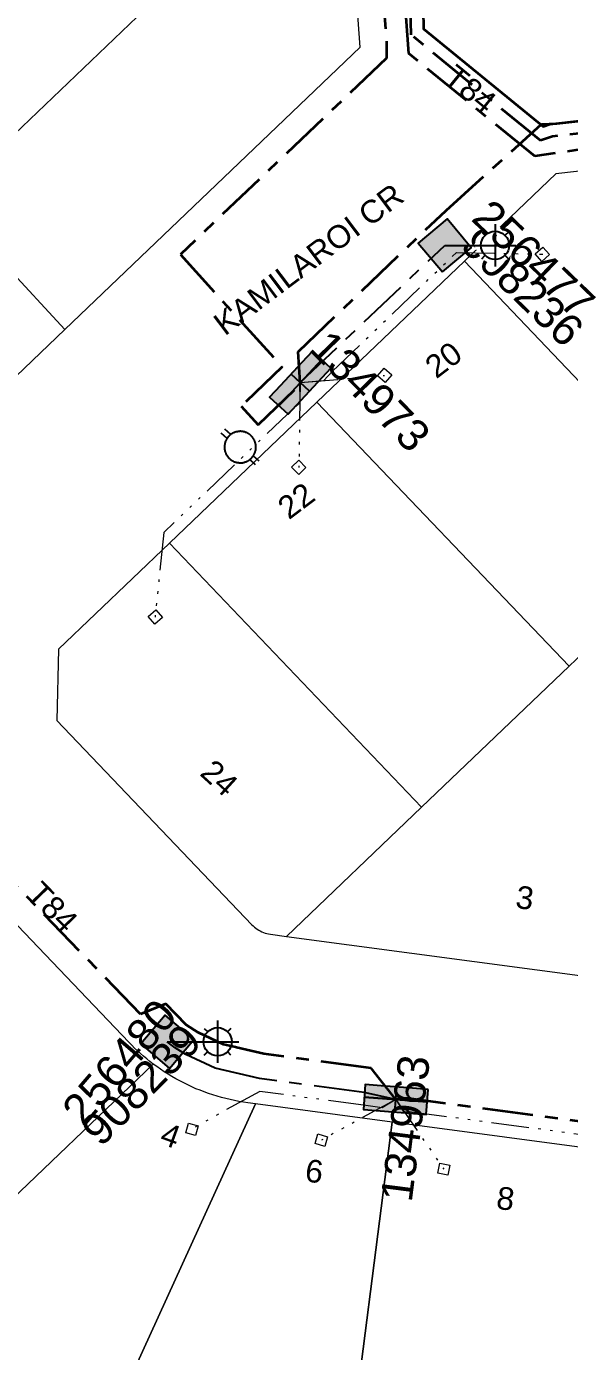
# Model space of a CAD drawing. Header units: metres. Extents: x 264899 to 270320, y 6185871 to 6191197.
# Drawn here: x 268291.1 to 268334.2, y 6186507.3 to 6186612.5 of the extents above; entities that cross this region are included whole.
import ezdxf
from ezdxf.enums import TextEntityAlignment as Align

# ---------------------------------------------------------------- set-up
doc = ezdxf.new("R2010")
doc.units = ezdxf.units.M
doc.linetypes.add('Cable Exist UG', pattern=[7, 4, -1, 1, -1])
doc.linetypes.add('PHANTOMX2', pattern=[6.6, 3, -0.75, 0.2, -0.75, 0.2, -0.75, 0.2, -0.75])
doc.layers.get('0').update_dxf_attribs({"color": 6})
for name, color, linetype, lineweight in [('_User_HV_Exist', 1, 'Continuous', 35), ('_User_LV_Exist', 5, 'Continuous', 35), ('Cadastre Land Parcels_SP_EXT', 118, 'Continuous', 15), ('Cadastre Roads_SP_EXT', 218, 'Continuous', 15), ('Mains_HV_EXT', 13, 'Continuous', 25), ('Mains_LV_EXT', 163, 'Continuous', 25), ('Mains_LV_SL_EXT', 135, 'Continuous', 25), ('Services_SP_EXT', 42, 'PHANTOMX2', 20)]:
    doc.layers.add(name, color=color, linetype=linetype, lineweight=lineweight)
for name, color, linetype in [('Equip_LV_EXT', 7, 'Continuous'), ('Equip_SP_SL_EXT', 7, 'Continuous'), ('SupportsUG_SP_LV_EXT', 7, 'Continuous'), ('SupportsUG_SP_LV_SL_EXT', 7, 'Continuous')]:
    doc.layers.add(name, color=color, linetype=linetype)
doc.layers.get('0').freeze()
doc.styles.add('COLUMN_LABEL', font='arial.ttf', dxfattribs={"height": 2})
doc.styles.add('iecARIAL', font='arial.ttf', dxfattribs={"height": 2})
doc.styles.add('POLE_LABEL', font='arial.ttf', dxfattribs={"height": 2})
doc.styles.add('SL_LABEL', font='arial.ttf', dxfattribs={"height": 2})
doc.styles.get("Standard").update_dxf_attribs({"font": 'arial.ttf'})
doc.linetypes.add('Cable E UG', pattern='A,5,-0.1,["E",Standard,S=1.5,R=0,X=0,Y=-0.75],-1.45', length=6.55)

# ---------------------------------------------------------------- blocks, each defined once
blk = doc.blocks.new('COLUMN_EXT')
blk.add_hatch(color=256).paths.add_polyline_path([(1.5, -1.5), (1.5, 1.5), (-1.5, 1.5), (-1.5, -1.5)])
blk.add_lwpolyline([(1.5, 1.5), (-1.5, 1.5), (-1.5, -1.5), (1.5, -1.5)], close=True)
at = {"flags": 1}
blk.add_attdef('Z', (-1.81, 2.35), '', height=0.2, rotation=180, dxfattribs=at)
at = {"flags": 9}
for tag, p in [('STREETNAME', (-1.81, 1.6)), ('LOCATION', (-1.81, 1.4)), ('SUBURB', (-1.81, 1.8)), ('LEGEND', (-1.81, 1.2)), ('USAGE', (-1.81, 1)), ('NOTES', (-1.81, 2)), ('COLUMN_TYPE', (-1.81, 0.4)), ('OWNED_BY', (-1.81, 0.6)), ('STATE', (-1.81, 0.8))]:
    blk.add_attdef(tag, text='', height=0.2, rotation=180, dxfattribs=at).set_placement(p, align=Align.MIDDLE_LEFT)
for tag, style, p in [('STRUCTURE_PLANT_NUMBER', 'POLE_LABEL', (-1.81, -0.03)), ('STREET_CODE', 'COLUMN_LABEL', (-1.81, 0.2))]:
    blk.add_attdef(tag, text='', height=0.2, rotation=180, dxfattribs=dict(at, style=style)).set_placement(p, align=Align.MIDDLE_LEFT)
at = {"style": 'COLUMN_LABEL', "width": 0.9, "flags": 8}
blk.add_attdef('ASSET_NUM', text='', height=2, rotation=270, dxfattribs=at).set_placement((2, -4), align=Align.MIDDLE_LEFT)
blk = doc.blocks.new('PILLAR_EXT')
blk.add_hatch(color=256).paths.add_polyline_path([(-2.5, 1), (-2.5, -1), (2.5, -1), (2.5, 1)])
for p, q in [((-2.5, 0), (2.5, 0)), ((0, 1), (0, -1))]:
    blk.add_line(p, q)
at = {"ltscale": 10}
blk.add_line((2.5, 0), (-2.5, 0), dxfattribs=at)
blk.add_lwpolyline([(-2.5, -1), (-1.25, -1), (1.25, -1), (2.5, -1), (2.5, 1), (-2.5, 1)], close=True)
at = {"width": 0.9, "flags": 8}
blk.add_attdef('ASSET_NUM', text='', height=2, rotation=90, dxfattribs=at).set_placement((-2, 4), align=Align.MIDDLE_LEFT)
for tag, p, flags in [('OWNED_BY', (0, -0.2), 9), ('STATE', (0, -0.4), 9), ('SUPPORT_TYPE', (0, -0.6), 9), ('USAGE', (0, -0.8), 9), ('LEGEND', (0, -1), 9), ('LOCATION', (0, -1.2), 9), ('STREETNAME', (0, -1.8), 9), ('SUBURB', (0, -2), 1), ('NOTES', (0, -1.4), 9), ('PARENT', (0, -1.6), 9)]:
    blk.add_attdef(tag, p, '', height=0.2, dxfattribs=dict(flags=flags))
blk = doc.blocks.new('SL_LANTERN_EXT')
at = {"flags": 9}
for tag, p in [('LRATECODE', (-7.4, 0)), ('LOUTREACHVOCAB', (-7.2, 0)), ('LOUTREACH', (-7, 0)), ('LANTNUMBER', (-6.6, 0)), ('LNEW', (-6.4, 0)), ('LMASTVOCAB', (-6.2, 0)), ('LMAST', (-6, 0)), ('LLAMPVOCAB', (-5.8, 0)), ('LLAMP', (-5.6, 0)), ('LEXIST', (-5.4, 0)), ('LCHARGE3PERCENT', (-5.2, 0)), ('LCHARGE3', (-5, 0)), ('LCHARGE2PERCENT', (-4.8, 0)), ('LCHARGE2', (-4.6, 0)), ('LCHARGE1PERCENT', (-4.4, 0)), ('LCHARGE1', (-4.2, 0)), ('LCATEGORY', (-4, 0)), ('LBRACKETVOCAB', (-3.8, 0)), ('LBRACKET', (-3.6, 0)), ('LKINGHEIGHT', (-3.4, 0)), ('CREPLACE', (-3.2, 0)), ('CREMOVE', (-3, 0)), ('CNUMBER', (-2.8, 0)), ('CNEW', (-2.6, 0)), ('CEXIST', (-2.4, 0)), ('USAGE', (-2.2, 0)), ('STATE', (-2, 0)), ('OWNED_BY', (-1.8, 0)), ('ORIENTATION', (-1.6, 0)), ('OPERATING_VOLTAGE', (-1.4, 0)), ('NO_PHASES', (-1.2, 0)), ('LANTERN_TYPE', (-1, 0)), ('LANTERN_PURPOSE', (-0.8, 0)), ('CONTROL_TYPE', (-0.6, 0)), ('CONSTRUCTED_VOLTAGE', (-0.4, 0))]:
    blk.add_attdef(tag, text='', height=0.001, rotation=270, dxfattribs=at).set_placement(p, align=Align.MIDDLE_LEFT)
at = {"style": 'SL_LABEL', "flags": 9}
blk.add_attdef('STREET_CODE', text='', height=0.001, rotation=270, dxfattribs=at).set_placement((0, 0), align=Align.MIDDLE_LEFT)
at = {"flags": 1}
blk.add_attdef('Z', (0, 0), '', height=0.001, rotation=270, dxfattribs=at)
at = {"width": 0.9}
blk.add_attdef('LNUMBER', text='', height=1, dxfattribs=at).set_placement((7, -1), align=Align.MIDDLE_LEFT)
at = {"flags": 9}
for tag, p in [('LREMOVE', (0, -7.6)), ('LREPLACE', (0, -7.8)), ('LTYPE', (0, -8)), ('LTYPEVOCAB', (0, -8.2)), ('LEGEND', (0, -8.4)), ('SUBURB', (0, -8.6)), ('STREETNAME', (0, -8.8)), ('LOCATION', (0, -9)), ('NOTES', (0, -9.2)), ('MAINTAINED_BY', (0, -9.86))]:
    blk.add_attdef(tag, text='', height=0.001, dxfattribs=at).set_placement(p, align=Align.MIDDLE_LEFT)
blk.add_attdef('OPERATED_BY', (0, -9.61), '', height=0.001, dxfattribs=at)
blk.add_wipeout([(5.69, 0), (5.06, -1.06), (4, -1.69), (2.94, -1.06), (2.31, 0), (2.94, 1.06), (4, 1.69), (5.06, 1.06)])
for p, q in [((2.94, 1.06), (3.2, 0.8)), ((4, 1.69), (4, 0)), ((5.06, 1.06), (4.8, 0.8)), ((0, 0), (4, 0)), ((2.94, -1.06), (3.2, -0.8)), ((4, 0), (5.69, 0)), ((4, 0), (4, -1.69)), ((5.06, -1.06), (4.8, -0.8))]:
    blk.add_line(p, q)
blk.add_circle((4, 0), 1.12)
blk = doc.blocks.new('CCP_EXT')
at = {"flags": 9}
for tag, p in [('STATE', (0, -1.8)), ('USAGE', (0, -1.2)), ('LEGEND', (0, -1.4)), ('LIFE_SUPPORT', (0, -1.6)), ('NOTES', (0, -2))]:
    blk.add_attdef(tag, text='', height=0.2, dxfattribs=at).set_placement(p, align=Align.MIDDLE_LEFT)
blk.add_wipeout([(0, 0.57), (0.57, 0), (0, -0.57), (-0.57, 0)])
blk.add_lwpolyline([(-0.57, 0), (0, 0.57), (0.57, 0), (0, -0.57), (-0.57, 0)])
at = {"flags": 1}
blk.add_attdef('Z', (0, 0), '', height=0.2, dxfattribs=at)
at = {"flags": 9}
for tag, p in [('CCP_TYPE', (0, 0)), ('CONSTRUCTED_VOLTAGE', (0, -0.2)), ('OPERATING_VOLTAGE', (0, -0.6)), ('ORIENTATION', (0, -0.8)), ('OWNED_BY', (0, -1)), ('NO_PHASES', (0, -0.4))]:
    blk.add_attdef(tag, text='', height=0.2, dxfattribs=at).set_placement(p, align=Align.MIDDLE_LEFT)
blk = doc.blocks.new('LV_UG_LINKS_OPEN_EXT')
at = {"layer": 'Equip_LV_EXT'}
for tag, height, flags, p in [('NO_PHASES', 0.167, 9, (3.17, -2)), ('OPERATING_VOLTAGE', 0.2, 9, (3, -2.6)), ('ORIENTATION', 0.2, 9, (3, -2.8)), ('STATE', 0.2, 9, (3, -3)), ('SWITCH_TYPE', 0.2, 9, (3, -3.2)), ('OWNED_BY', 0.2, 9, (3, -3.8)), ('OPERATED_BY', 0.2, 9, (3, -4)), ('USAGE', 0.2, 9, (3, -3.4)), ('NOTES', 0.2, 9, (3, -3.6)), ('MAINTAINED_BY', 0.2, 9, (3, -4.2)), ('TYPE', 0.2, 9, (3, -4.6)), ('Z', 0.2, 1, (3, -4.8)), ('NUMBER_OF_PHASES', 0.2, 9, (3, -4.4))]:
    blk.add_attdef(tag, text='', height=height, dxfattribs=dict(at, flags=flags)).set_placement(p, align=Align.MIDDLE_LEFT)
blk.add_wipeout([(4, 1.25), (3.97, 1.25), (3.94, 1.25), (3.91, 1.25), (3.88, 1.24), (3.85, 1.24), (3.82, 1.24), (3.79, 1.23), (3.76, 1.23), (3.73, 1.22), (3.7, 1.21), (3.67, 1.2), (3.64, 1.2), (3.61, 1.19), (3.58, 1.18), (3.55, 1.17), (3.52, 1.15), (3.49, 1.14), (3.47, 1.13), (3.44, 1.12), (3.41, 1.1), (3.38, 1.09), (3.36, 1.07), (3.33, 1.06), (3.31, 1.04), (3.28, 1.02), (3.26, 1), (3.23, 0.99), (3.21, 0.97), (3.18, 0.95), (3.16, 0.93), (3.14, 0.91), (3.12, 0.88), (3.09, 0.86), (3.07, 0.84), (3.05, 0.82), (3.03, 0.79), (3.01, 0.77), (3, 0.74), (2.98, 0.72), (2.96, 0.69), (2.94, 0.67), (2.93, 0.64), (2.91, 0.62), (2.9, 0.59), (2.88, 0.56), (2.87, 0.53), (2.86, 0.51), (2.85, 0.48), (2.83, 0.45), (2.82, 0.42), (2.81, 0.39), (2.8, 0.36), (2.8, 0.33), (2.79, 0.3), (2.78, 0.27), (2.77, 0.24), (2.77, 0.21), (2.76, 0.18), (2.76, 0.15), (2.76, 0.12), (2.75, 0.09), (2.75, 0.06), (2.75, 0.03), (2.75, 0), (2.75, -0.03), (2.75, -0.06), (2.75, -0.09), (2.76, -0.12), (2.76, -0.15), (2.76, -0.18), (2.77, -0.21), (2.77, -0.24), (2.78, -0.27), (2.79, -0.3), (2.8, -0.33), (2.8, -0.36), (2.81, -0.39), (2.82, -0.42), (2.83, -0.45), (2.85, -0.48), (2.86, -0.51), (2.87, -0.53), (2.88, -0.56), (2.9, -0.59), (2.91, -0.62), (2.93, -0.64), (2.94, -0.67), (2.96, -0.69), (2.98, -0.72), (3, -0.74), (3.01, -0.77), (3.03, -0.79), (3.05, -0.82), (3.07, -0.84), (3.09, -0.86), (3.12, -0.88), (3.14, -0.91), (3.16, -0.93), (3.18, -0.95), (3.21, -0.97), (3.23, -0.99), (3.26, -1), (3.28, -1.02), (3.31, -1.04), (3.33, -1.06), (3.36, -1.07), (3.38, -1.09), (3.41, -1.1), (3.44, -1.12), (3.47, -1.13), (3.49, -1.14), (3.52, -1.15), (3.55, -1.17), (3.58, -1.18), (3.61, -1.19), (3.64, -1.2), (3.67, -1.2), (3.7, -1.21), (3.73, -1.22), (3.76, -1.23), (3.79, -1.23), (3.82, -1.24), (3.85, -1.24), (3.88, -1.24), (3.91, -1.25), (3.94, -1.25), (3.97, -1.25), (4, -1.25), (4.03, -1.25), (4.06, -1.25), (4.09, -1.25), (4.12, -1.24), (4.15, -1.24), (4.18, -1.24), (4.21, -1.23), (4.24, -1.23), (4.27, -1.22), (4.3, -1.21), (4.33, -1.2), (4.36, -1.2), (4.39, -1.19), (4.42, -1.18), (4.45, -1.17), (4.48, -1.15), (4.51, -1.14), (4.53, -1.13), (4.56, -1.12), (4.59, -1.1), (4.62, -1.09), (4.64, -1.07), (4.67, -1.06), (4.69, -1.04), (4.72, -1.02), (4.74, -1), (4.77, -0.99), (4.79, -0.97), (4.82, -0.95), (4.84, -0.93), (4.86, -0.91), (4.88, -0.88), (4.91, -0.86), (4.93, -0.84), (4.95, -0.82), (4.97, -0.79), (4.99, -0.77), (5, -0.74), (5.02, -0.72), (5.04, -0.69), (5.06, -0.67), (5.07, -0.64), (5.09, -0.62), (5.1, -0.59), (5.12, -0.56), (5.13, -0.53), (5.14, -0.51), (5.15, -0.48), (5.17, -0.45), (5.18, -0.42), (5.19, -0.39), (5.2, -0.36), (5.2, -0.33), (5.21, -0.3), (5.22, -0.27), (5.23, -0.24), (5.23, -0.21), (5.24, -0.18), (5.24, -0.15), (5.24, -0.12), (5.25, -0.09), (5.25, -0.06), (5.25, -0.03), (5.25, 0), (5.25, 0.03), (5.25, 0.06), (5.25, 0.09), (5.24, 0.12), (5.24, 0.15), (5.24, 0.18), (5.23, 0.21), (5.23, 0.24), (5.22, 0.27), (5.21, 0.3), (5.2, 0.33), (5.2, 0.36), (5.19, 0.39), (5.18, 0.42), (5.17, 0.45), (5.15, 0.48), (5.14, 0.51), (5.13, 0.53), (5.12, 0.56), (5.1, 0.59), (5.09, 0.62), (5.07, 0.64), (5.06, 0.67), (5.04, 0.69), (5.02, 0.72), (5, 0.74), (4.99, 0.77), (4.97, 0.79), (4.95, 0.82), (4.93, 0.84), (4.91, 0.86), (4.88, 0.88), (4.86, 0.91), (4.84, 0.93), (4.82, 0.95), (4.79, 0.97), (4.77, 0.99), (4.74, 1), (4.72, 1.02), (4.69, 1.04), (4.67, 1.06), (4.64, 1.07), (4.62, 1.09), (4.59, 1.1), (4.56, 1.12), (4.53, 1.13), (4.51, 1.14), (4.48, 1.15), (4.45, 1.17), (4.42, 1.18), (4.39, 1.19), (4.36, 1.2), (4.33, 1.2), (4.3, 1.21), (4.27, 1.22), (4.24, 1.23), (4.21, 1.23), (4.18, 1.24), (4.15, 1.24), (4.12, 1.24), (4.09, 1.25), (4.06, 1.25), (4.03, 1.25)]).dxf.layer = 'Equip_LV_EXT'
for p, q in [((3.79, 1.86), (3.79, 1.23)), ((4.21, 1.86), (4.21, 1.23)), ((3.79, -1.23), (3.79, -1.86)), ((4.21, -1.23), (4.21, -1.86))]:
    blk.add_line(p, q, dxfattribs=at)
at = {"layer": 'Equip_LV_EXT', "flags": 128}
blk.add_lwpolyline([(4, 1.25), (3.97, 1.25), (3.94, 1.25), (3.91, 1.25), (3.88, 1.24), (3.85, 1.24), (3.82, 1.24), (3.79, 1.23), (3.76, 1.23), (3.73, 1.22), (3.7, 1.21), (3.67, 1.2), (3.64, 1.2), (3.61, 1.19), (3.58, 1.18), (3.55, 1.17), (3.52, 1.15), (3.49, 1.14), (3.47, 1.13), (3.44, 1.12), (3.41, 1.1), (3.38, 1.09), (3.36, 1.07), (3.33, 1.06), (3.31, 1.04), (3.28, 1.02), (3.26, 1), (3.23, 0.99), (3.21, 0.97), (3.18, 0.95), (3.16, 0.93), (3.14, 0.91), (3.12, 0.88), (3.09, 0.86), (3.07, 0.84), (3.05, 0.82), (3.03, 0.79), (3.01, 0.77), (3, 0.74), (2.98, 0.72), (2.96, 0.69), (2.94, 0.67), (2.93, 0.64), (2.91, 0.62), (2.9, 0.59), (2.88, 0.56), (2.87, 0.53), (2.86, 0.51), (2.85, 0.48), (2.83, 0.45), (2.82, 0.42), (2.81, 0.39), (2.8, 0.36), (2.8, 0.33), (2.79, 0.3), (2.78, 0.27), (2.77, 0.24), (2.77, 0.21), (2.76, 0.18), (2.76, 0.15), (2.76, 0.12), (2.75, 0.09), (2.75, 0.06), (2.75, 0.03), (2.75, 0), (2.75, -0.03), (2.75, -0.06), (2.75, -0.09), (2.76, -0.12), (2.76, -0.15), (2.76, -0.18), (2.77, -0.21), (2.77, -0.24), (2.78, -0.27), (2.79, -0.3), (2.8, -0.33), (2.8, -0.36), (2.81, -0.39), (2.82, -0.42), (2.83, -0.45), (2.85, -0.48), (2.86, -0.51), (2.87, -0.53), (2.88, -0.56), (2.9, -0.59), (2.91, -0.62), (2.93, -0.64), (2.94, -0.67), (2.96, -0.69), (2.98, -0.72), (3, -0.74), (3.01, -0.77), (3.03, -0.79), (3.05, -0.82), (3.07, -0.84), (3.09, -0.86), (3.12, -0.88), (3.14, -0.91), (3.16, -0.93), (3.18, -0.95), (3.21, -0.97), (3.23, -0.99), (3.26, -1), (3.28, -1.02), (3.31, -1.04), (3.33, -1.06), (3.36, -1.07), (3.38, -1.09), (3.41, -1.1), (3.44, -1.12), (3.47, -1.13), (3.49, -1.14), (3.52, -1.15), (3.55, -1.17), (3.58, -1.18), (3.61, -1.19), (3.64, -1.2), (3.67, -1.2), (3.7, -1.21), (3.73, -1.22), (3.76, -1.23), (3.79, -1.23), (3.82, -1.24), (3.85, -1.24), (3.88, -1.24), (3.91, -1.25), (3.94, -1.25), (3.97, -1.25), (4, -1.25), (4.03, -1.25), (4.06, -1.25), (4.09, -1.25), (4.12, -1.24), (4.15, -1.24), (4.18, -1.24), (4.21, -1.23), (4.24, -1.23), (4.27, -1.22), (4.3, -1.21), (4.33, -1.2), (4.36, -1.2), (4.39, -1.19), (4.42, -1.18), (4.45, -1.17), (4.48, -1.15), (4.51, -1.14), (4.53, -1.13), (4.56, -1.12), (4.59, -1.1), (4.62, -1.09), (4.64, -1.07), (4.67, -1.06), (4.69, -1.04), (4.72, -1.02), (4.74, -1), (4.77, -0.99), (4.79, -0.97), (4.82, -0.95), (4.84, -0.93), (4.86, -0.91), (4.88, -0.88), (4.91, -0.86), (4.93, -0.84), (4.95, -0.82), (4.97, -0.79), (4.99, -0.77), (5, -0.74), (5.02, -0.72), (5.04, -0.69), (5.06, -0.67), (5.07, -0.64), (5.09, -0.62), (5.1, -0.59), (5.12, -0.56), (5.13, -0.53), (5.14, -0.51), (5.15, -0.48), (5.17, -0.45), (5.18, -0.42), (5.19, -0.39), (5.2, -0.36), (5.2, -0.33), (5.21, -0.3), (5.22, -0.27), (5.23, -0.24), (5.23, -0.21), (5.24, -0.18), (5.24, -0.15), (5.24, -0.12), (5.25, -0.09), (5.25, -0.06), (5.25, -0.03), (5.25, 0), (5.25, 0.03), (5.25, 0.06), (5.25, 0.09), (5.24, 0.12), (5.24, 0.15), (5.24, 0.18), (5.23, 0.21), (5.23, 0.24), (5.22, 0.27), (5.21, 0.3), (5.2, 0.33), (5.2, 0.36), (5.19, 0.39), (5.18, 0.42), (5.17, 0.45), (5.15, 0.48), (5.14, 0.51), (5.13, 0.53), (5.12, 0.56), (5.1, 0.59), (5.09, 0.62), (5.07, 0.64), (5.06, 0.67), (5.04, 0.69), (5.02, 0.72), (5, 0.74), (4.99, 0.77), (4.97, 0.79), (4.95, 0.82), (4.93, 0.84), (4.91, 0.86), (4.88, 0.88), (4.86, 0.91), (4.84, 0.93), (4.82, 0.95), (4.79, 0.97), (4.77, 0.99), (4.74, 1), (4.72, 1.02), (4.69, 1.04), (4.67, 1.06), (4.64, 1.07), (4.62, 1.09), (4.59, 1.1), (4.56, 1.12), (4.53, 1.13), (4.51, 1.14), (4.48, 1.15), (4.45, 1.17), (4.42, 1.18), (4.39, 1.19), (4.36, 1.2), (4.33, 1.2), (4.3, 1.21), (4.27, 1.22), (4.24, 1.23), (4.21, 1.23), (4.18, 1.24), (4.15, 1.24), (4.12, 1.24), (4.09, 1.25), (4.06, 1.25), (4.03, 1.25)], close=True, dxfattribs=at)
at = {"layer": 'Equip_LV_EXT', "flags": 9}
for tag, p in [('ACTUAL_STATUS', (3.17, -1.67)), ('CONSTRUCTED_VOLTAGE', (3.17, -1.83))]:
    blk.add_attdef(tag, text='', height=0.167, dxfattribs=at).set_placement(p, align=Align.MIDDLE_LEFT)

msp = doc.modelspace()

# ---------------------------------------------------------------- linework, layer by layer
at = {"layer": 'Cadastre Land Parcels_SP_EXT', "linetype": 'Continuous'}
for points in [[(268309, 6186622), (268307.8, 6186622.92), (268306.61, 6186623.85), (268305.42, 6186624.79), (268304.24, 6186625.73), (268303.07, 6186626.68), (268301.9, 6186627.63), (268300.73, 6186628.59), (268299.57, 6186629.56), (268298.41, 6186630.53), (268297.26, 6186631.51), (268274.39, 6186609.7), (268284.6, 6186598.7), (268309, 6186622)], [(268317.58, 6186610.84), (268317.21, 6186615.91), (268316.39, 6186616.49), (268315.58, 6186617.07), (268314.77, 6186617.66), (268313.97, 6186618.26), (268313.16, 6186618.85), (268312.12, 6186619.63), (268311.07, 6186620.41), (268310.03, 6186621.2), (268309, 6186622), (268284.6, 6186598.7), (268294.12, 6186588.43), (268317.58, 6186610.84)], [(268282.45, 6186577.28), (268294.12, 6186588.43), (268284.6, 6186598.7), (268274.39, 6186609.7), (268260.54, 6186596.46), (268280.26, 6186575.19), (268282.45, 6186577.28)], [(268362.89, 6186589.12), (268361.56, 6186589.75), (268360.23, 6186590.39), (268358.91, 6186591.03), (268357.59, 6186591.68), (268356.27, 6186592.34), (268354.95, 6186593), (268353.64, 6186593.68), (268352.33, 6186594.35), (268351.03, 6186595.04), (268349.72, 6186595.73), (268348.43, 6186596.42), (268347.13, 6186597.13), (268345.84, 6186597.84), (268344.55, 6186598.55), (268343.27, 6186599.28), (268341.99, 6186600.01), (268340.71, 6186600.74), (268339.44, 6186601.49), (268333.11, 6186600.77), (268325.86, 6186593.85), (268345.89, 6186572.87), (268362.89, 6186589.12)], [(268336.97, 6186564.35), (268345.89, 6186572.87), (268325.86, 6186593.85), (268314.14, 6186582.65), (268334.17, 6186561.68), (268336.97, 6186564.35)], [(268334.17, 6186561.68), (268314.14, 6186582.65), (268302.43, 6186571.46), (268322.46, 6186550.49), (268334.17, 6186561.68)], [(268322.46, 6186550.49), (268302.43, 6186571.46), (268293.6, 6186563.03), (268293.47, 6186557.38), (268308.96, 6186541.17), (268309.06, 6186541.07), (268309.17, 6186540.97), (268309.28, 6186540.89), (268309.39, 6186540.81), (268309.51, 6186540.73), (268309.64, 6186540.67), (268309.76, 6186540.6), (268309.89, 6186540.55), (268310.03, 6186540.51), (268310.16, 6186540.47), (268310.3, 6186540.44), (268310.44, 6186540.42), (268311.73, 6186540.24), (268322.46, 6186550.49)], [(268353.74, 6186562.13), (268336.97, 6186564.35), (268334.17, 6186561.68), (268322.46, 6186550.49), (268311.73, 6186540.24), (268341.6, 6186536.26), (268353.74, 6186562.13)], [(268301.13, 6186530.11), (268300.87, 6186530.31), (268300.62, 6186530.51), (268300.37, 6186530.72), (268300.13, 6186530.94), (268299.89, 6186531.15), (268299.65, 6186531.38), (268299.42, 6186531.6), (268299.2, 6186531.84), (268283.71, 6186548.05), (268278.05, 6186548.18), (268267.93, 6186538.5), (268288.03, 6186517.6), (268301.13, 6186530.11)], [(268320.12, 6186525.5), (268309.26, 6186526.95), (268296.42, 6186498.83), (268298.52, 6186498.57), (268316.38, 6186496.33), (268320.12, 6186525.5)], [(268337.97, 6186523.12), (268320.12, 6186525.5), (268316.38, 6186496.33), (268334.25, 6186494.09), (268337.97, 6186523.12)]]:
    msp.add_lwpolyline(points, close=True, dxfattribs=at)
msp.add_lwpolyline([(268296.42, 6186498.83), (268309.26, 6186526.95), (268309.26, 6186526.95), (268308.65, 6186527.03), (268308.3, 6186527.08), (268307.94, 6186527.14), (268307.59, 6186527.21), (268307.24, 6186527.28), (268306.89, 6186527.36), (268306.55, 6186527.45), (268306.21, 6186527.55), (268305.86, 6186527.66), (268305.53, 6186527.77), (268305.19, 6186527.89), (268304.86, 6186528.02), (268304.52, 6186528.15), (268304.2, 6186528.3), (268303.87, 6186528.45), (268303.55, 6186528.61), (268303.24, 6186528.77), (268302.92, 6186528.94), (268302.61, 6186529.12), (268302.31, 6186529.31), (268302.01, 6186529.5), (268301.71, 6186529.7), (268301.42, 6186529.9), (268301.13, 6186530.11), (268288.03, 6186517.6)], dxfattribs=at)

# ---------------------------------------------------------------- block references
at = {"layer": 'SupportsUG_SP_LV_EXT'}
ref = msp.add_blockref('PILLAR_EXT', (268312.82, 6186584.2), dxfattribs=dict(at, rotation=226.9749341214094))
ref.add_attrib('ASSET_NUM', '134973', dxfattribs={"layer": '0', "height": 2.5, "rotation": 314.3386, "style": 'iecARIAL'}).set_placement((268314.32, 6186587.7), align=Align.MIDDLE_LEFT)
ref = msp.add_blockref('PILLAR_EXT', (268320.4, 6186527.29), dxfattribs=dict(at, rotation=175.5771846329241))
ref.add_attrib('ASSET_NUM', '134963', dxfattribs={"layer": '0', "height": 2.5, "rotation": 82.7325, "style": 'iecARIAL'}).set_placement((268321.9, 6186530.79), align=Align.MIDDLE_RIGHT)
at = {"layer": 'SupportsUG_SP_LV_SL_EXT'}
ref = msp.add_blockref('COLUMN_EXT', (268324.29, 6186595.1), dxfattribs=dict(at, rotation=219.970926271627))
ref.add_attrib('ASSET_NUM', '908236', dxfattribs={"layer": '0', "height": 2.5, "rotation": 316.0809, "style": 'COLUMN_LABEL'}).set_placement((268326.29, 6186595.85), align=Align.MIDDLE_LEFT)
ref = msp.add_blockref('COLUMN_EXT', (268302.25, 6186531.88), dxfattribs=dict(at, rotation=319.3987051524226))
ref.add_attrib('ASSET_NUM', '908239', dxfattribs={"layer": '0', "height": 2.5, "rotation": 45.5289, "style": 'COLUMN_LABEL'}).set_placement((268304.25, 6186532.63), align=Align.MIDDLE_RIGHT)

# ---------------------------------------------------------------- texts
at = {"layer": 'Cadastre Land Parcels_SP_EXT'}
for s, rotation, p in [('20', 36.9819, (268323.62, 6186584.46)), ('22', 36.975, (268311.91, 6186573.27)), ('24', 317.6435, (268304.75, 6186553.1)), ('3', 352.5066, (268329.85, 6186542.51)), ('4', 340.0633, (268301.55, 6186523.83)), ('6', 352.508, (268313.12, 6186520.8)), ('8', 352.507, (268328.32, 6186518.63))]:
    msp.add_text(s, height=1.8, rotation=rotation, dxfattribs=at).set_placement(p)
at = {"layer": 'Cadastre Roads_SP_EXT'}
msp.add_text('KAMILAROI CR', height=1.8, rotation=36.975, dxfattribs=at).set_placement((268306.82, 6186587.86))
at = {"layer": 'Mains_LV_EXT'}
for rotation, p in [(320.8473, (268324.08, 6186608.17)), (314.1279, (268290.99, 6186543.5))]:
    msp.add_text('T84', height=1.8, rotation=rotation, dxfattribs=at).set_placement(p)

# ---------------------------------------------------------------- next in the draw order: block references
at = {"layer": 'Equip_LV_EXT', "rotation": 226.9749340970283}
msp.add_blockref('LV_UG_LINKS_OPEN_EXT', (268310.77, 6186582.01), dxfattribs=at)
at = {"layer": 'Equip_SP_SL_EXT'}
ref = msp.add_blockref('SL_LANTERN_EXT', (268324.29, 6186595.1), dxfattribs=at)
ref.add_attrib('ASSET_NUM', '256477', dxfattribs={"layer": '0', "height": 2.5, "rotation": 316.0809, "style": 'iecARIAL'}).set_placement((268325.79, 6186596.6), align=Align.BOTTOM_LEFT)
ref = msp.add_blockref('SL_LANTERN_EXT', (268302.25, 6186531.88), dxfattribs=at)
ref.add_attrib('ASSET_NUM', '256480', dxfattribs={"layer": '0', "height": 2.5, "rotation": 49.3987, "style": 'iecARIAL'}).set_placement((268303.75, 6186533.38), align=Align.BOTTOM_RIGHT)
at = {"layer": 'Services_SP_EXT'}
for p, rotation in [((268319.52, 6186584.78), 184.9749340191437), ((268312.7, 6186577.47), 88.97493399533336), ((268301.31, 6186565.6), 86.18592517902044), ((268314.49, 6186524.06), 28.67546865769073), ((268324.22, 6186521.76), 124.6754688299389)]:
    msp.add_blockref('CCP_EXT', p, dxfattribs=dict(at, rotation=rotation))

# ---------------------------------------------------------------- next in the draw order: linework, layer by layer
at = {"layer": '_User_LV_Exist', "linetype": 'Cable Exist UG'}
msp.add_lwpolyline([(268295.47, 6186648.52, 0.017997), (268310.77, 6186635.21), (268310.77, 6186635.21), (268313.47, 6186632.98), (268313.47, 6186632.98), (268324.57, 6186624.65), (268324.57, 6186624.65), (268319.13, 6186619.37), (268319.28, 6186616.29), (268319.28, 6186616.29), (268319.68, 6186610.97), (268319.68, 6186609.97), (268319.68, 6186609.97), (268303.29, 6186594.38), (268311.38, 6186585.45), (268311.38, 6186585.45), (268308.12, 6186582.33), (268309.48, 6186580.86), (268309.48, 6186580.86), (268312.86, 6186584.1)], format="xyb", dxfattribs=at)
for points in [[(268320.4, 6186527.29), (268318.45, 6186529.78), (268318.45, 6186529.78), (268309.93, 6186530.92), (268306.71, 6186531.67), (268304.69, 6186532.62), (268303.74, 6186533.22), (268302.13, 6186534.89), (268300.13, 6186534.07), (268300.13, 6186534.07), (268284.63, 6186550.05), (268280.75, 6186550.1), (268277.46, 6186553), (268274.63, 6186550.16), (268273.73, 6186549.49), (268273.73, 6186549.49), (268254.56, 6186531.18), (268253.72, 6186527.5)], [(268399.83, 6186447.3), (268396.25, 6186447.67), (268392.03, 6186455.83), (268387.18, 6186456.33), (268387.45, 6186461.01), (268387.45, 6186461.01), (268388.83, 6186471.13), (268391.11, 6186488.68), (268389.39, 6186490.07), (268390.85, 6186500.95), (268392.44, 6186512.67), (268388.51, 6186517.82), (268358.96, 6186522.23), (268357.99, 6186524.29), (268355.26, 6186524.6), (268353.88, 6186522.91), (268353.88, 6186522.91), (268338.23, 6186525.12), (268321.26, 6186527.39), (268320.4, 6186527.29)]]:
    msp.add_lwpolyline(points, dxfattribs=at)
at = {"layer": 'Mains_LV_EXT', "linetype": 'Cable Exist UG'}
msp.add_lwpolyline([(268295.47, 6186648.52, 0.017997), (268310.77, 6186635.21), (268310.77, 6186635.21), (268313.47, 6186632.98), (268313.47, 6186632.98), (268324.57, 6186624.65), (268324.57, 6186624.65), (268319.13, 6186619.37), (268319.28, 6186616.29), (268319.28, 6186616.29), (268319.68, 6186610.97), (268319.68, 6186609.97), (268319.68, 6186609.97), (268303.29, 6186594.38), (268311.38, 6186585.45), (268311.38, 6186585.45), (268308.12, 6186582.33), (268309.48, 6186580.86), (268309.48, 6186580.86), (268312.86, 6186584.1)], format="xyb", dxfattribs=at)
for points in [[(268320.4, 6186527.29), (268318.45, 6186529.78), (268318.45, 6186529.78), (268309.93, 6186530.92), (268306.71, 6186531.67), (268304.69, 6186532.62), (268303.74, 6186533.22), (268302.13, 6186534.89), (268300.13, 6186534.07), (268300.13, 6186534.07), (268284.63, 6186550.05), (268280.75, 6186550.1), (268277.46, 6186553), (268274.63, 6186550.16), (268273.73, 6186549.49), (268273.73, 6186549.49), (268254.56, 6186531.18), (268253.72, 6186527.5)], [(268399.83, 6186447.3), (268396.25, 6186447.67), (268392.03, 6186455.83), (268387.18, 6186456.33), (268387.45, 6186461.01), (268387.45, 6186461.01), (268388.83, 6186471.13), (268391.11, 6186488.68), (268389.39, 6186490.07), (268390.85, 6186500.95), (268392.44, 6186512.67), (268388.51, 6186517.82), (268358.96, 6186522.23), (268357.99, 6186524.29), (268355.26, 6186524.6), (268353.88, 6186522.91), (268353.88, 6186522.91), (268338.23, 6186525.12), (268321.26, 6186527.39), (268320.4, 6186527.29)]]:
    msp.add_lwpolyline(points, dxfattribs=at)
at = {"layer": 'Mains_LV_SL_EXT', "linetype": 'Cable Exist UG'}
for points in [[(268312.82, 6186584.2), (268324.29, 6186595.1)], [(268320.4, 6186527.29), (268317.88, 6186527.84), (268317.88, 6186527.84), (268309.57, 6186528.95), (268306.05, 6186529.77), (268303.72, 6186530.86), (268302.88, 6186531.4), (268302.25, 6186531.88)]]:
    msp.add_lwpolyline(points, dxfattribs=at)
at = {"layer": 'Services_SP_EXT'}
for points in [[(268312.82, 6186584.2), (268319.52, 6186584.78)], [(268312.76, 6186584.38), (268312.79, 6186582.57), (268312.35, 6186582.23), (268312.35, 6186582.23), (268301.97, 6186572.31), (268301.28, 6186565.57)], [(268312.82, 6186584.2), (268312.7, 6186577.47)], [(268320.4, 6186527.29), (268314.49, 6186524.06)], [(268320.4, 6186527.29), (268324.22, 6186521.76)], [(268320.4, 6186527.29), (268321.03, 6186526.31), (268321.47, 6186526.35), (268321.47, 6186526.35), (268338.09, 6186524.13), (268341.83, 6186520.3)]]:
    msp.add_lwpolyline(points, dxfattribs=at)

# ---------------------------------------------------------------- next in the draw order: block references
for p, rotation in [((268332.05, 6186594.4), 176.3322121168536), ((268304.21, 6186524.92), 29.10473180586017)]:
    msp.add_blockref('CCP_EXT', p, dxfattribs=dict(at, rotation=rotation))

# ---------------------------------------------------------------- next in the draw order: linework, layer by layer
at = {"layer": '_User_HV_Exist', "linetype": 'Cable Exist UG'}
msp.add_lwpolyline([(268401.78, 6186577.25), (268396.35, 6186579.02), (268386.94, 6186582.42), (268380.28, 6186584.93), (268375.49, 6186586.84), (268365.96, 6186590.96), (268365.33, 6186591.27), (268365.33, 6186591.27), (268364.11, 6186591.88), (268360.96, 6186593.16), (268357.84, 6186594.67), (268353.39, 6186596.93), (268348.81, 6186599.42), (268345.3, 6186601.51), (268340.2, 6186604.56), (268332.86, 6186603.74), (268332.86, 6186603.74), (268331.9, 6186603.42), (268321.63, 6186611.81), (268321.51, 6186617.18)], dxfattribs=at)
at = {"layer": '_User_HV_Exist', "linetype": 'Cable E UG'}
msp.add_lwpolyline([(268322.52, 6186616.77), (268322.62, 6186612.29), (268332.11, 6186604.54), (268332.65, 6186604.72), (268340.42, 6186605.6), (268345.81, 6186602.37), (268349.31, 6186600.29), (268353.85, 6186597.82), (268358.28, 6186595.57), (268361.37, 6186594.07), (268364.53, 6186592.79), (268365.77, 6186592.16), (268366.38, 6186591.87), (268375.88, 6186587.76), (268380.64, 6186585.87), (268387.28, 6186583.36), (268396.68, 6186579.96)], dxfattribs=at)
at = {"layer": '_User_LV_Exist', "linetype": 'Cable Exist UG'}
for points in [[(268376.45, 6186585.57), (268370.31, 6186587.99), (268370.31, 6186587.99), (268365.55, 6186590.05), (268351.08, 6186597.03), (268340, 6186603.42), (268331.45, 6186602.18), (268321.44, 6186610.33), (268320.88, 6186618.29), (268324.26, 6186621.56), (268324.86, 6186621.98), (268326.98, 6186621.02), (268335.37, 6186622.1), (268350.95, 6186639.61), (268350.5, 6186642.75)], [(268312.82, 6186584.2), (268312.65, 6186586.66), (268312.65, 6186586.66), (268324.4, 6186597.88), (268331.99, 6186604.71), (268333.2, 6186604.78), (268333.2, 6186604.78), (268340.42, 6186605.6), (268345.81, 6186602.37), (268349.31, 6186600.29), (268353.85, 6186597.82), (268358.28, 6186595.57), (268361.37, 6186594.07), (268364.49, 6186592.8), (268375.65, 6186587.57), (268376.45, 6186585.57)]]:
    msp.add_lwpolyline(points, dxfattribs=at)
at = {"layer": 'Mains_HV_EXT', "linetype": 'Cable Exist UG'}
msp.add_lwpolyline([(268401.78, 6186577.25), (268396.35, 6186579.02), (268386.94, 6186582.42), (268380.28, 6186584.93), (268375.49, 6186586.84), (268365.96, 6186590.96), (268365.33, 6186591.27), (268365.33, 6186591.27), (268364.11, 6186591.88), (268360.96, 6186593.16), (268357.84, 6186594.67), (268353.39, 6186596.93), (268348.81, 6186599.42), (268345.3, 6186601.51), (268340.2, 6186604.56), (268332.86, 6186603.74), (268332.86, 6186603.74), (268331.9, 6186603.42), (268321.63, 6186611.81), (268321.51, 6186617.18)], dxfattribs=at)
at = {"layer": 'Mains_HV_EXT', "linetype": 'Cable E UG'}
msp.add_lwpolyline([(268322.52, 6186616.77), (268322.62, 6186612.29), (268332.11, 6186604.54), (268332.65, 6186604.72), (268340.42, 6186605.6), (268345.81, 6186602.37), (268349.31, 6186600.29), (268353.85, 6186597.82), (268358.28, 6186595.57), (268361.37, 6186594.07), (268364.53, 6186592.79), (268365.77, 6186592.16), (268366.38, 6186591.87), (268375.88, 6186587.76), (268380.64, 6186585.87), (268387.28, 6186583.36), (268396.68, 6186579.96)], dxfattribs=at)
at = {"layer": 'Mains_LV_EXT', "linetype": 'Cable Exist UG'}
for points in [[(268376.45, 6186585.57), (268370.31, 6186587.99), (268370.31, 6186587.99), (268365.55, 6186590.05), (268351.08, 6186597.03), (268340, 6186603.42), (268331.45, 6186602.18), (268321.44, 6186610.33), (268320.88, 6186618.29), (268324.26, 6186621.56), (268324.86, 6186621.98), (268326.98, 6186621.02), (268335.37, 6186622.1), (268350.95, 6186639.61), (268350.5, 6186642.75)], [(268312.82, 6186584.2), (268312.65, 6186586.66), (268312.65, 6186586.66), (268324.4, 6186597.88), (268331.99, 6186604.71), (268333.2, 6186604.78), (268333.2, 6186604.78), (268340.42, 6186605.6), (268345.81, 6186602.37), (268349.31, 6186600.29), (268353.85, 6186597.82), (268358.28, 6186595.57), (268361.37, 6186594.07), (268364.49, 6186592.8), (268375.65, 6186587.57), (268376.45, 6186585.57)]]:
    msp.add_lwpolyline(points, dxfattribs=at)
at = {"layer": 'Services_SP_EXT'}
for points in [[(268312.82, 6186584.2), (268314.69, 6186584.38), (268315.35, 6186585.09), (268315.35, 6186585.09), (268325.23, 6186594.53), (268332.08, 6186594.4)], [(268320.4, 6186527.29), (268319.31, 6186526.64), (268318.02, 6186526.81), (268318.02, 6186526.81), (268309.59, 6186527.94), (268304.09, 6186524.89)]]:
    msp.add_lwpolyline(points, dxfattribs=at)

doc.saveas('drawing.dxf')
